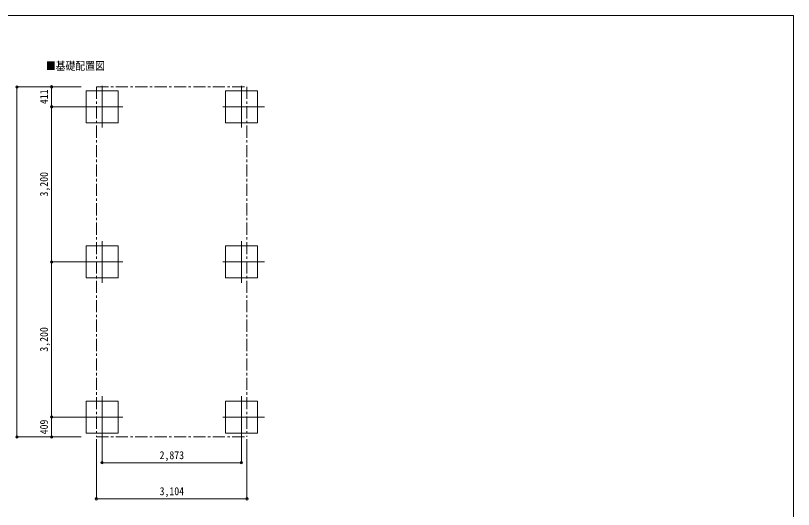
# Model space of a CAD drawing. Units: millimetres at full size, sheet at 1:50. Extents: x -14053 to 14053, y -9700 to 9700.
# Drawn here: x -2697 to 13347, y -486 to 9700 of the extents above; entities that cross this region are included whole.
import ezdxf
from ezdxf.enums import TextEntityAlignment as Align

# ---------------------------------------------------------------- set-up
doc = ezdxf.new("R2010")
doc.units = ezdxf.units.MM
doc.header["$LTSCALE"] = 50
doc.header["$PDMODE"] = 32
doc.header["$PDSIZE"] = 50
doc.linetypes.add('CHAIN1', pattern=[8, 5, -1, 1, -1])
for name, color, linetype, lineweight in [('1-0', 5, 'Continuous', 5), ('1-6', 6, 'Continuous', 9), ('F-0', 7, 'Continuous', 9)]:
    doc.layers.add(name, color=color, linetype=linetype, lineweight=lineweight)
doc.styles.add('ＭＳ ゴシック', font='')
doc.styles.get('ＭＳ ゴシック').set_extended_font_data('MS Gothic')

msp = doc.modelspace()

# ---------------------------------------------------------------- linework, layer by layer
at = {"layer": '1-0', "color": 7, "linetype": 'CHAIN1', "lineweight": 9}
for p, q in [((-1028.24, 8229.37), (-1028.24, 1009.23)), ((-1028.24, 8229.37), (2075.76, 8229.37)), ((2075.76, 8229.37), (2075.76, 1009.23)), ((-1028.24, 1009.23), (2075.76, 1009.23))]:
    msp.add_line(p, q, dxfattribs=at)
at = {"layer": '1-0', "color": 4, "lineweight": 9}
for p, q in [((-912.74, 8248.26), (-912.74, 7388.26)), ((1960.26, 8248.26), (1960.26, 7388.26)), ((-482.74, 7818.26), (-1342.74, 7818.26)), ((1580.26, 7818.26), (2440.26, 7818.26)), ((-912.74, 5048.26), (-912.74, 4188.26)), ((1960.26, 5048.26), (1960.26, 4188.26)), ((-482.74, 4618.26), (-1342.74, 4618.26)), ((1580.26, 4618.26), (2440.26, 4618.26)), ((-912.74, 1848.26), (-912.74, 988.26)), ((1960.26, 1848.26), (1960.26, 988.26)), ((-482.74, 1418.26), (-1342.74, 1418.26)), ((1580.26, 1418.26), (2440.26, 1418.26))]:
    msp.add_line(p, q, dxfattribs=at)
for points in [[(-582.74, 7488.26), (-582.74, 8148.26), (-1242.74, 8148.26), (-1242.74, 7488.26)], [(1630.26, 7488.26), (1630.26, 8148.26), (2290.26, 8148.26), (2290.26, 7488.26)], [(-582.74, 4288.26), (-582.74, 4948.26), (-1242.74, 4948.26), (-1242.74, 4288.26)], [(1630.26, 4288.26), (1630.26, 4948.26), (2290.26, 4948.26), (2290.26, 4288.26)], [(-582.74, 1088.26), (-582.74, 1748.26), (-1242.74, 1748.26), (-1242.74, 1088.26)], [(1630.26, 1088.26), (1630.26, 1748.26), (2290.26, 1748.26), (2290.26, 1088.26)]]:
    msp.add_lwpolyline(points, close=True, dxfattribs=at)
at = {"layer": '1-6'}
for p, q in [((-2668.15, 8228.97), (-1342.74, 8229.37)), ((-2668.15, 1009.23), (-2668.15, 8228.97)), ((-1953.53, 8229.37), (-1342.74, 8229.37)), ((-1953.53, 8229.37), (-1953.53, 7818.26)), ((-1953.53, 7818.26), (-1342.74, 7818.26)), ((-1953.53, 7818.26), (-1953.53, 4618.26)), ((-1953.53, 4618.26), (-1342.74, 4618.26)), ((-1953.53, 4618.26), (-1953.53, 1418.26)), ((-1953.53, 1418.26), (-1342.74, 1418.26)), ((-1953.53, 1418.26), (-1953.53, 1009.23)), ((-2668.15, 1009.23), (-1342.74, 1009.23)), ((-1953.53, 1009.23), (-1342.74, 1009.23)), ((-912.74, 476.54), (-912.74, 1015.32)), ((1960.26, 476.54), (1960.26, 1015.32)), ((-1028.24, -266.89), (-1028.24, 960.32)), ((2075.76, -266.89), (2075.76, 960.32)), ((-912.74, 476.54), (1960.26, 476.54)), ((-1028.24, -266.89), (2075.76, -266.89))]:
    msp.add_line(p, q, dxfattribs=at)
for p in [(-2668.15, 8228.97), (-1953.53, 8229.37), (-1953.53, 7818.26), (-1953.53, 4618.26), (-1953.53, 1418.26), (-2668.15, 1009.23), (-1953.53, 1009.23), (-912.74, 476.54), (1960.26, 476.54), (-1028.24, -266.89), (2075.76, -266.89)]:
    msp.add_point(p, dxfattribs=at)
at = {"layer": 'F-0', "color": 5, "lineweight": 5}
for p, q in [((-14053.43, 9700), (13346.57, 9700)), ((13346.57, 9700), (13346.57, -9700))]:
    msp.add_line(p, q, dxfattribs=at)

# ---------------------------------------------------------------- texts
at = {"layer": '1-0', "color": 7, "style": 'ＭＳ ゴシック', "width": 0.9}
msp.add_text('■基礎配置図', height=165, dxfattribs=at).set_placement((-2071.14, 8529.54), align=Align.BOTTOM_LEFT)
at = {"layer": '1-6', "color": 7, "style": 'ＭＳ ゴシック', "width": 0.9}
for s, p in [('411', (-1978.53, 7873.82)), ('3,200', (-1978.53, 5968.26)), ('3,200', (-1978.53, 2768.26)), ('409', (-1978.53, 1063.74))]:
    msp.add_text(s, height=165, rotation=90, dxfattribs=at).set_placement(p, align=Align.BOTTOM_LEFT)
for s, p in [('2,873', (273.76, 501.54)), ('3,104', (273.76, -241.89))]:
    msp.add_text(s, height=165, dxfattribs=at).set_placement(p, align=Align.BOTTOM_LEFT)

doc.saveas('drawing.dxf')
